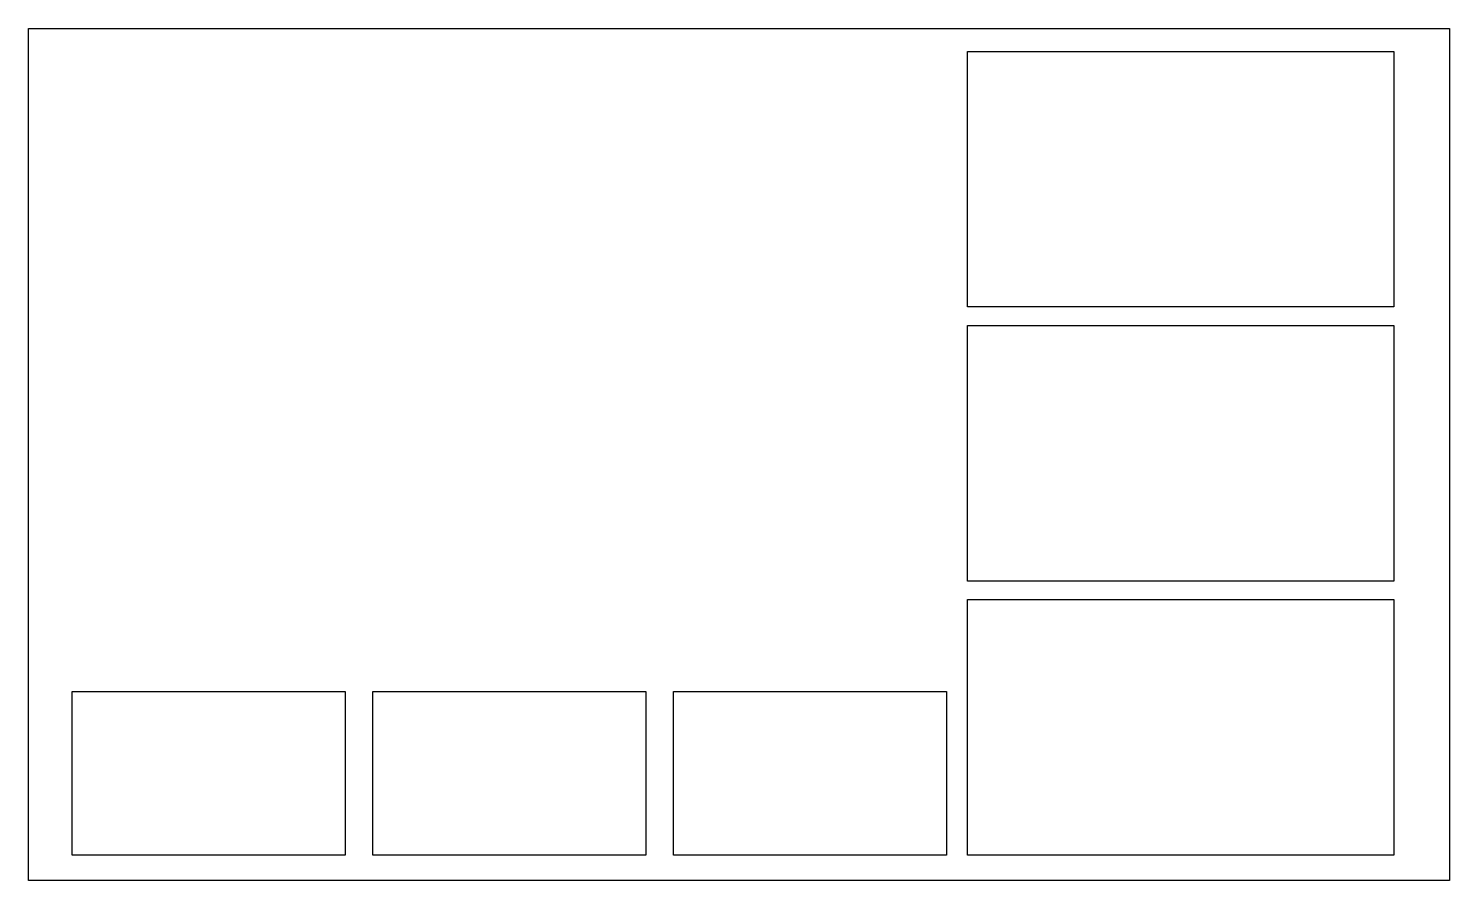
# Model space of a CAD drawing. Header units: millimetres. Extents: x 9304 to 9448, y -1037 to -951.
# The model-space entities are those that its viewports show. They can reach past a viewport. Long polylines and large blocks are cut down to what shows.
import ezdxf

# ---------------------------------------------------------------- set-up
doc = ezdxf.new("R2010")
doc.units = ezdxf.units.MM
picture_1 = doc.add_image_def('image1.jpg', size_in_pixel=(3000, 1800))
picture_2 = doc.add_image_def('image2.jpg', size_in_pixel=(3000, 1800))
picture_3 = doc.add_image_def('image3.jpg', size_in_pixel=(3000, 1800))
picture_4 = doc.add_image_def('image4.jpg', size_in_pixel=(3000, 1800))
picture_5 = doc.add_image_def('image5.jpg', size_in_pixel=(3000, 1800))
picture_6 = doc.add_image_def('image6.jpg', size_in_pixel=(3000, 1800))
picture_7 = doc.add_image_def('image7.jpg', size_in_pixel=(3000, 1800))

msp = doc.modelspace()

# ---------------------------------------------------------------- pictures from other files: only their frames are drawn
at = {"color": 7}
image = msp.add_image(picture_7, insert=(9304.24, -1037.4), size_in_units=(144.07, 86.44), dxfattribs=dict(at, brightness=75, fade=25))
image.dxf.flags = 7
image = msp.add_image(picture_2, insert=(9399.45, -979.21), size_in_units=(43.22, 25.93), dxfattribs=dict(at, brightness=75))
image.dxf.flags = 7
image = msp.add_image(picture_1, insert=(9399.45, -1007.02), size_in_units=(43.22, 25.93), dxfattribs=dict(at, brightness=75))
image.dxf.flags = 7
image = msp.add_image(picture_4, insert=(9399.45, -1034.82), size_in_units=(43.22, 25.93), dxfattribs=dict(at, brightness=75))
image.dxf.flags = 7
image = msp.add_image(picture_5, insert=(9308.69, -1034.82), size_in_units=(27.66, 16.6), dxfattribs=dict(at, brightness=75))
image.dxf.flags = 7
image = msp.add_image(picture_3, insert=(9339.17, -1034.82), size_in_units=(27.66, 16.6), dxfattribs=dict(at, brightness=80))
image.dxf.flags = 7
image = msp.add_image(picture_6, insert=(9369.65, -1034.82), size_in_units=(27.66, 16.6), dxfattribs=dict(at, brightness=75))
image.dxf.flags = 7

doc.saveas('drawing.dxf')
